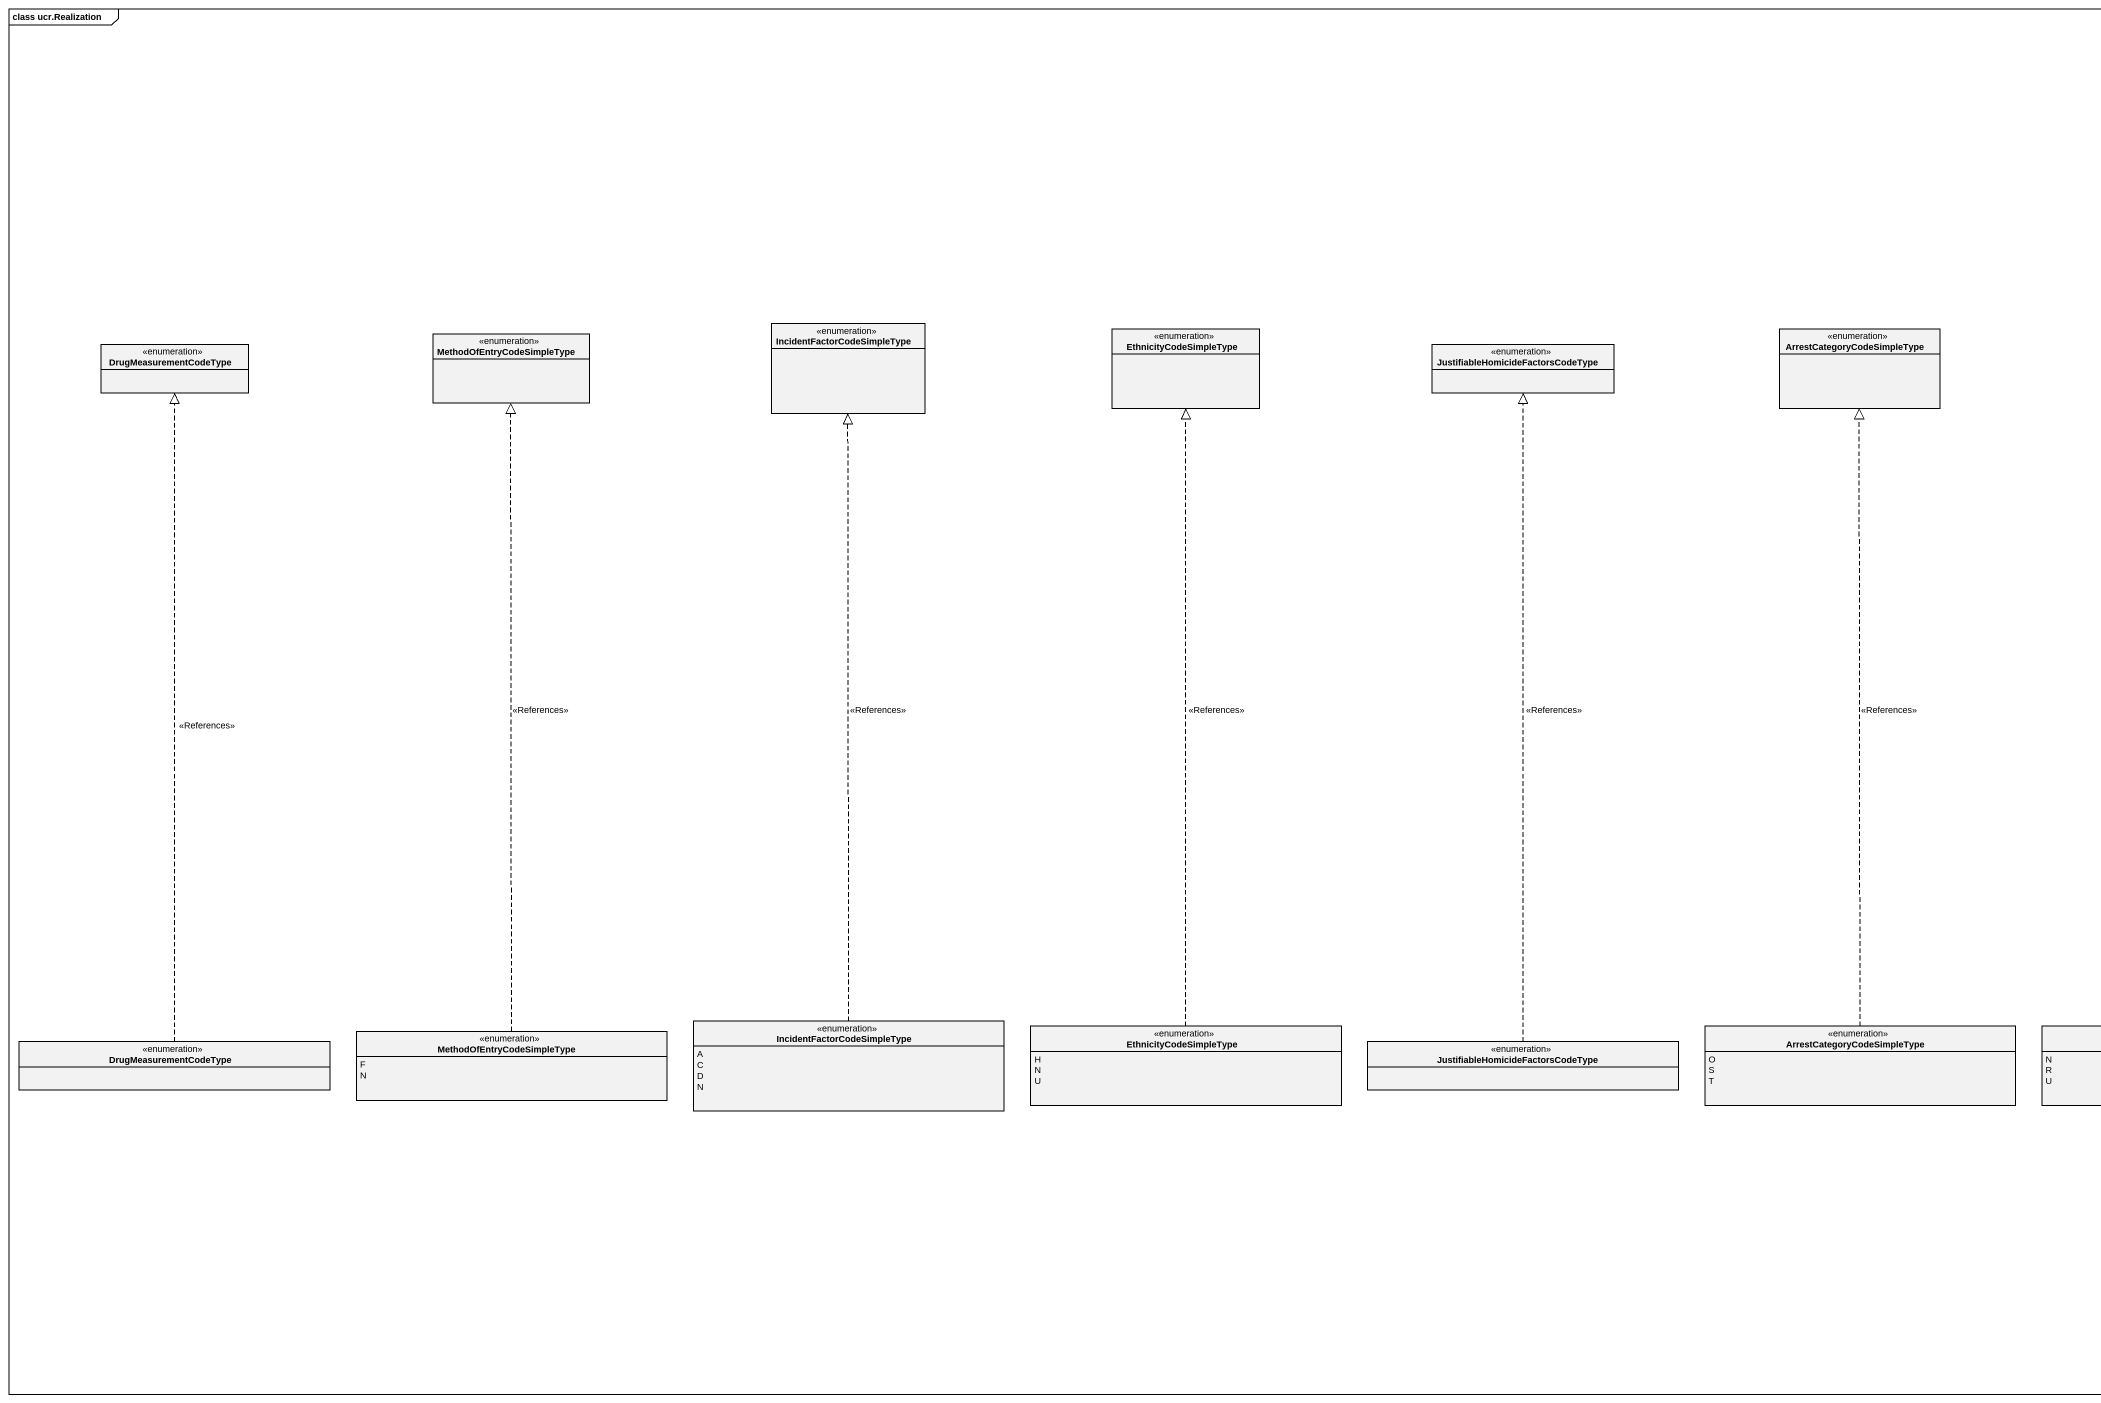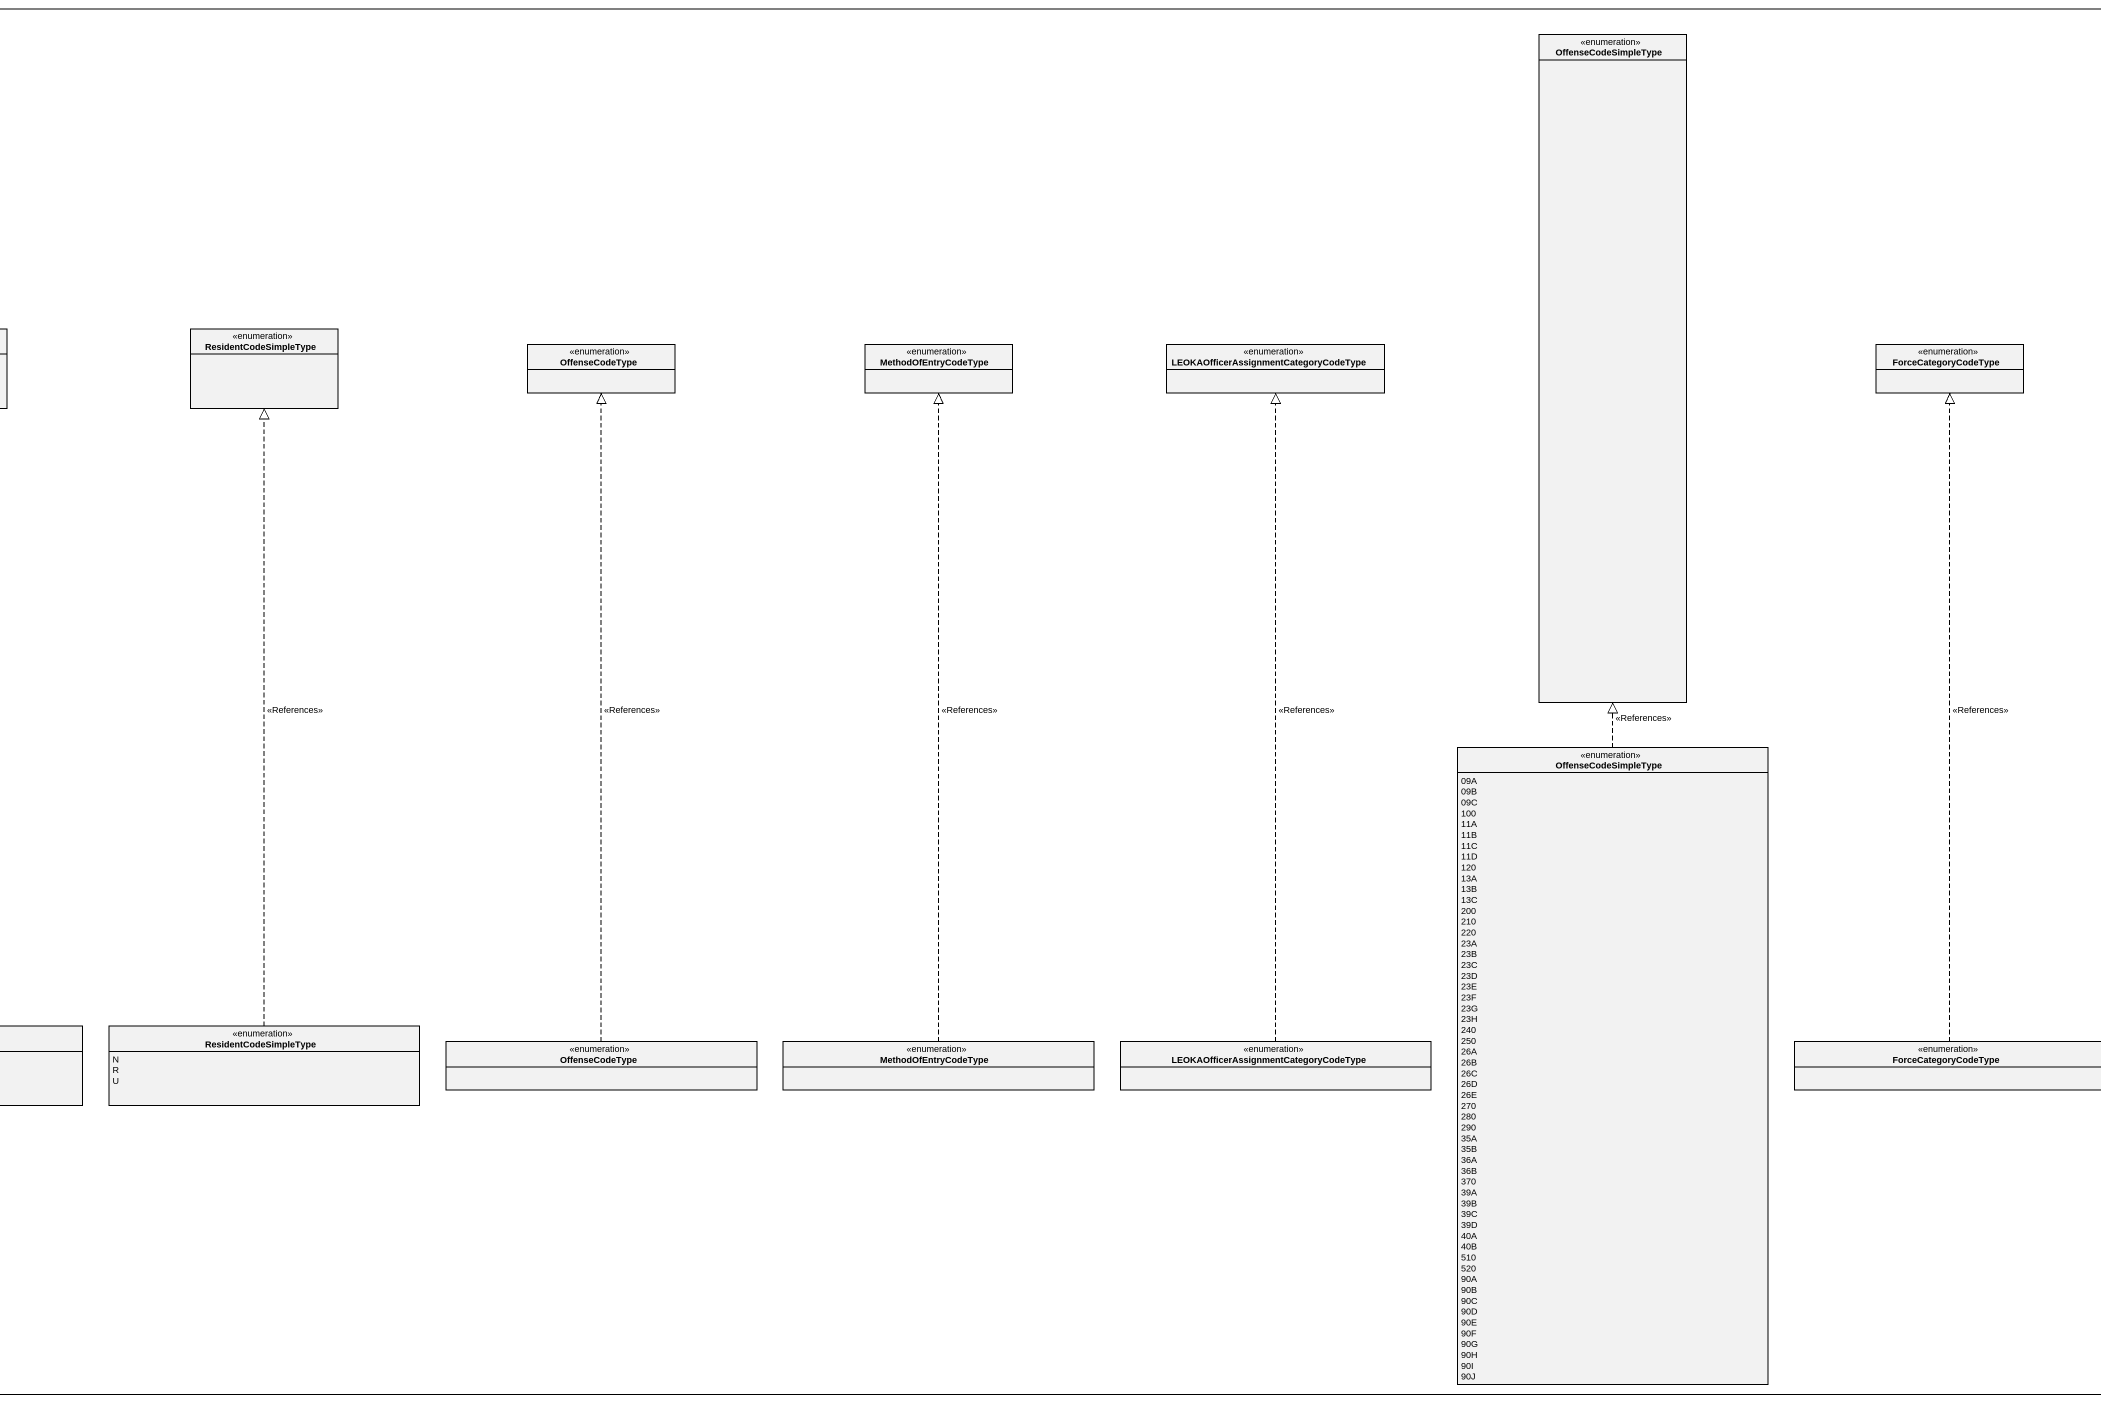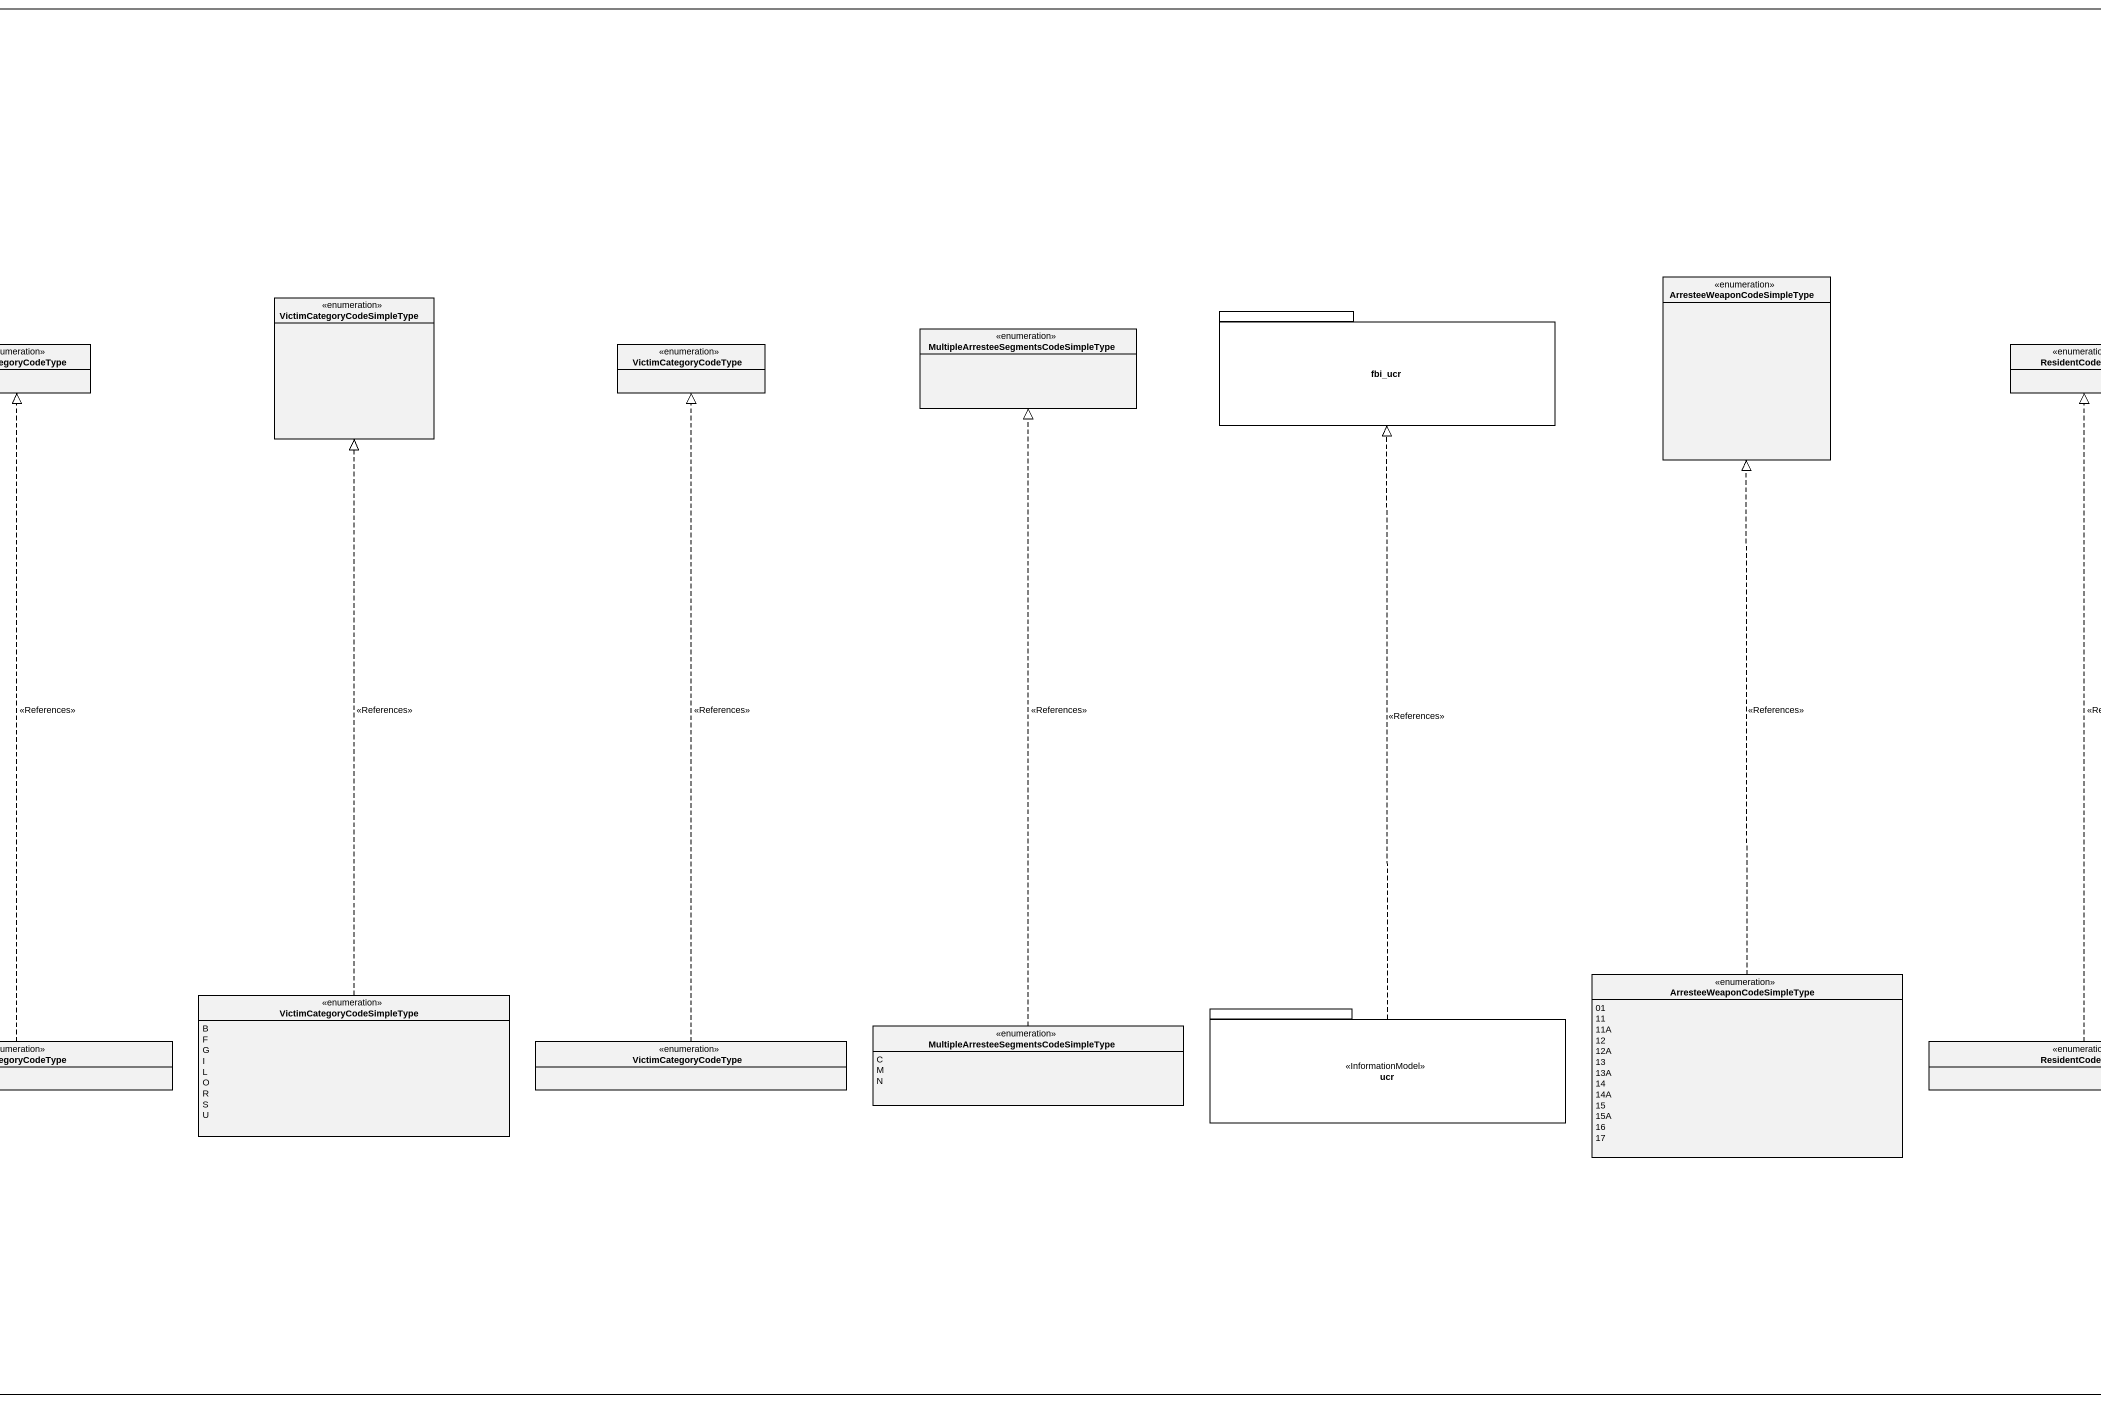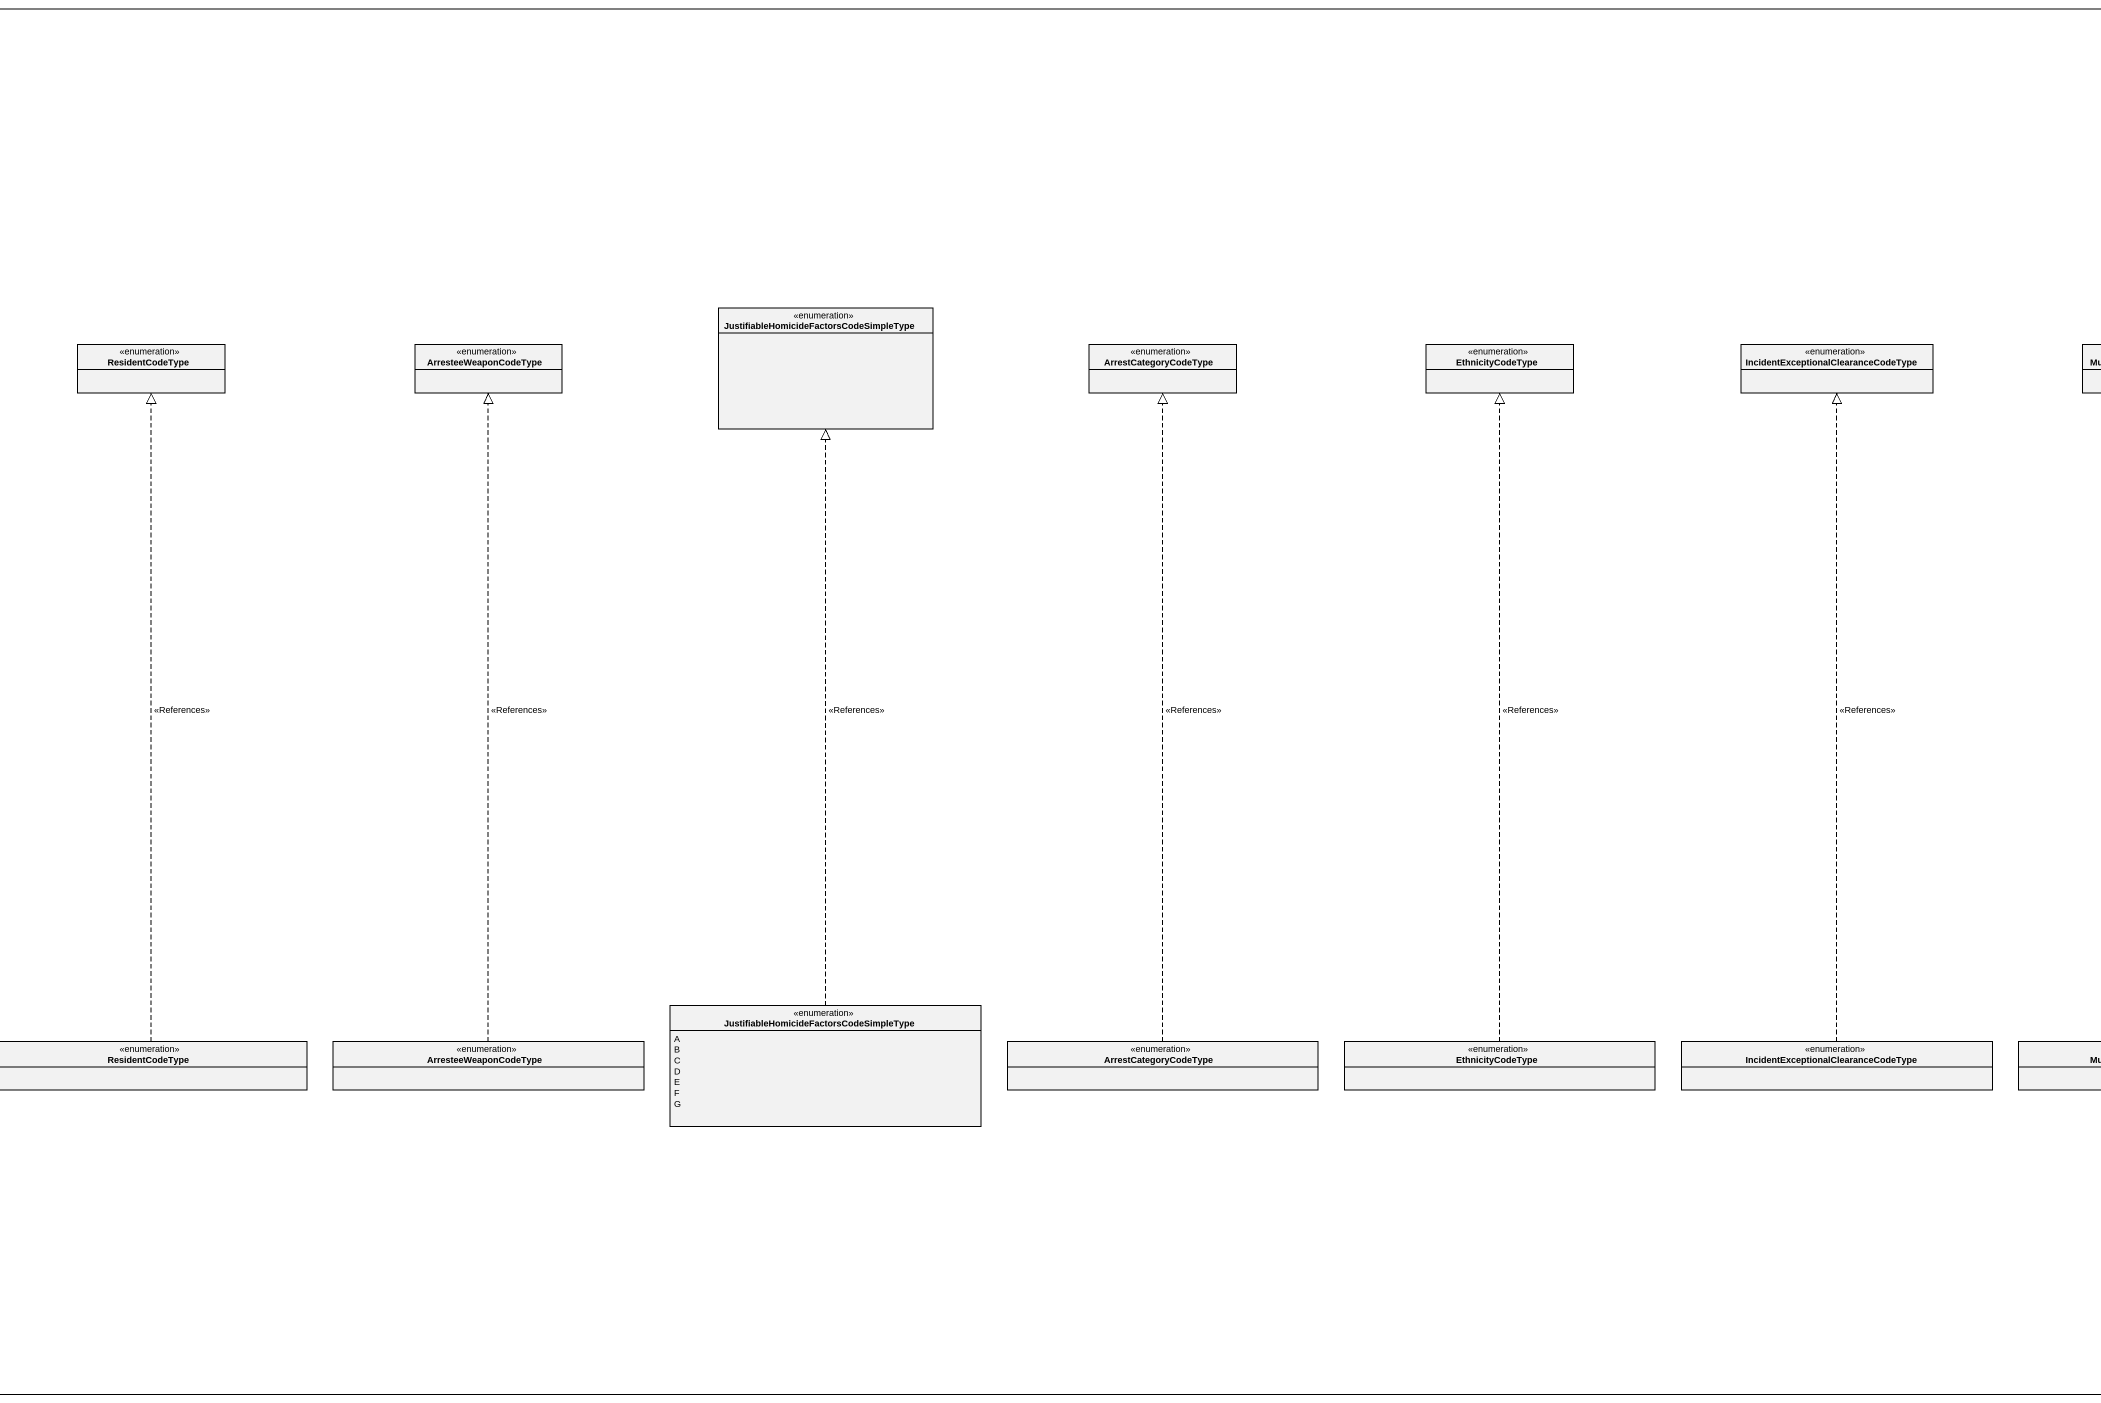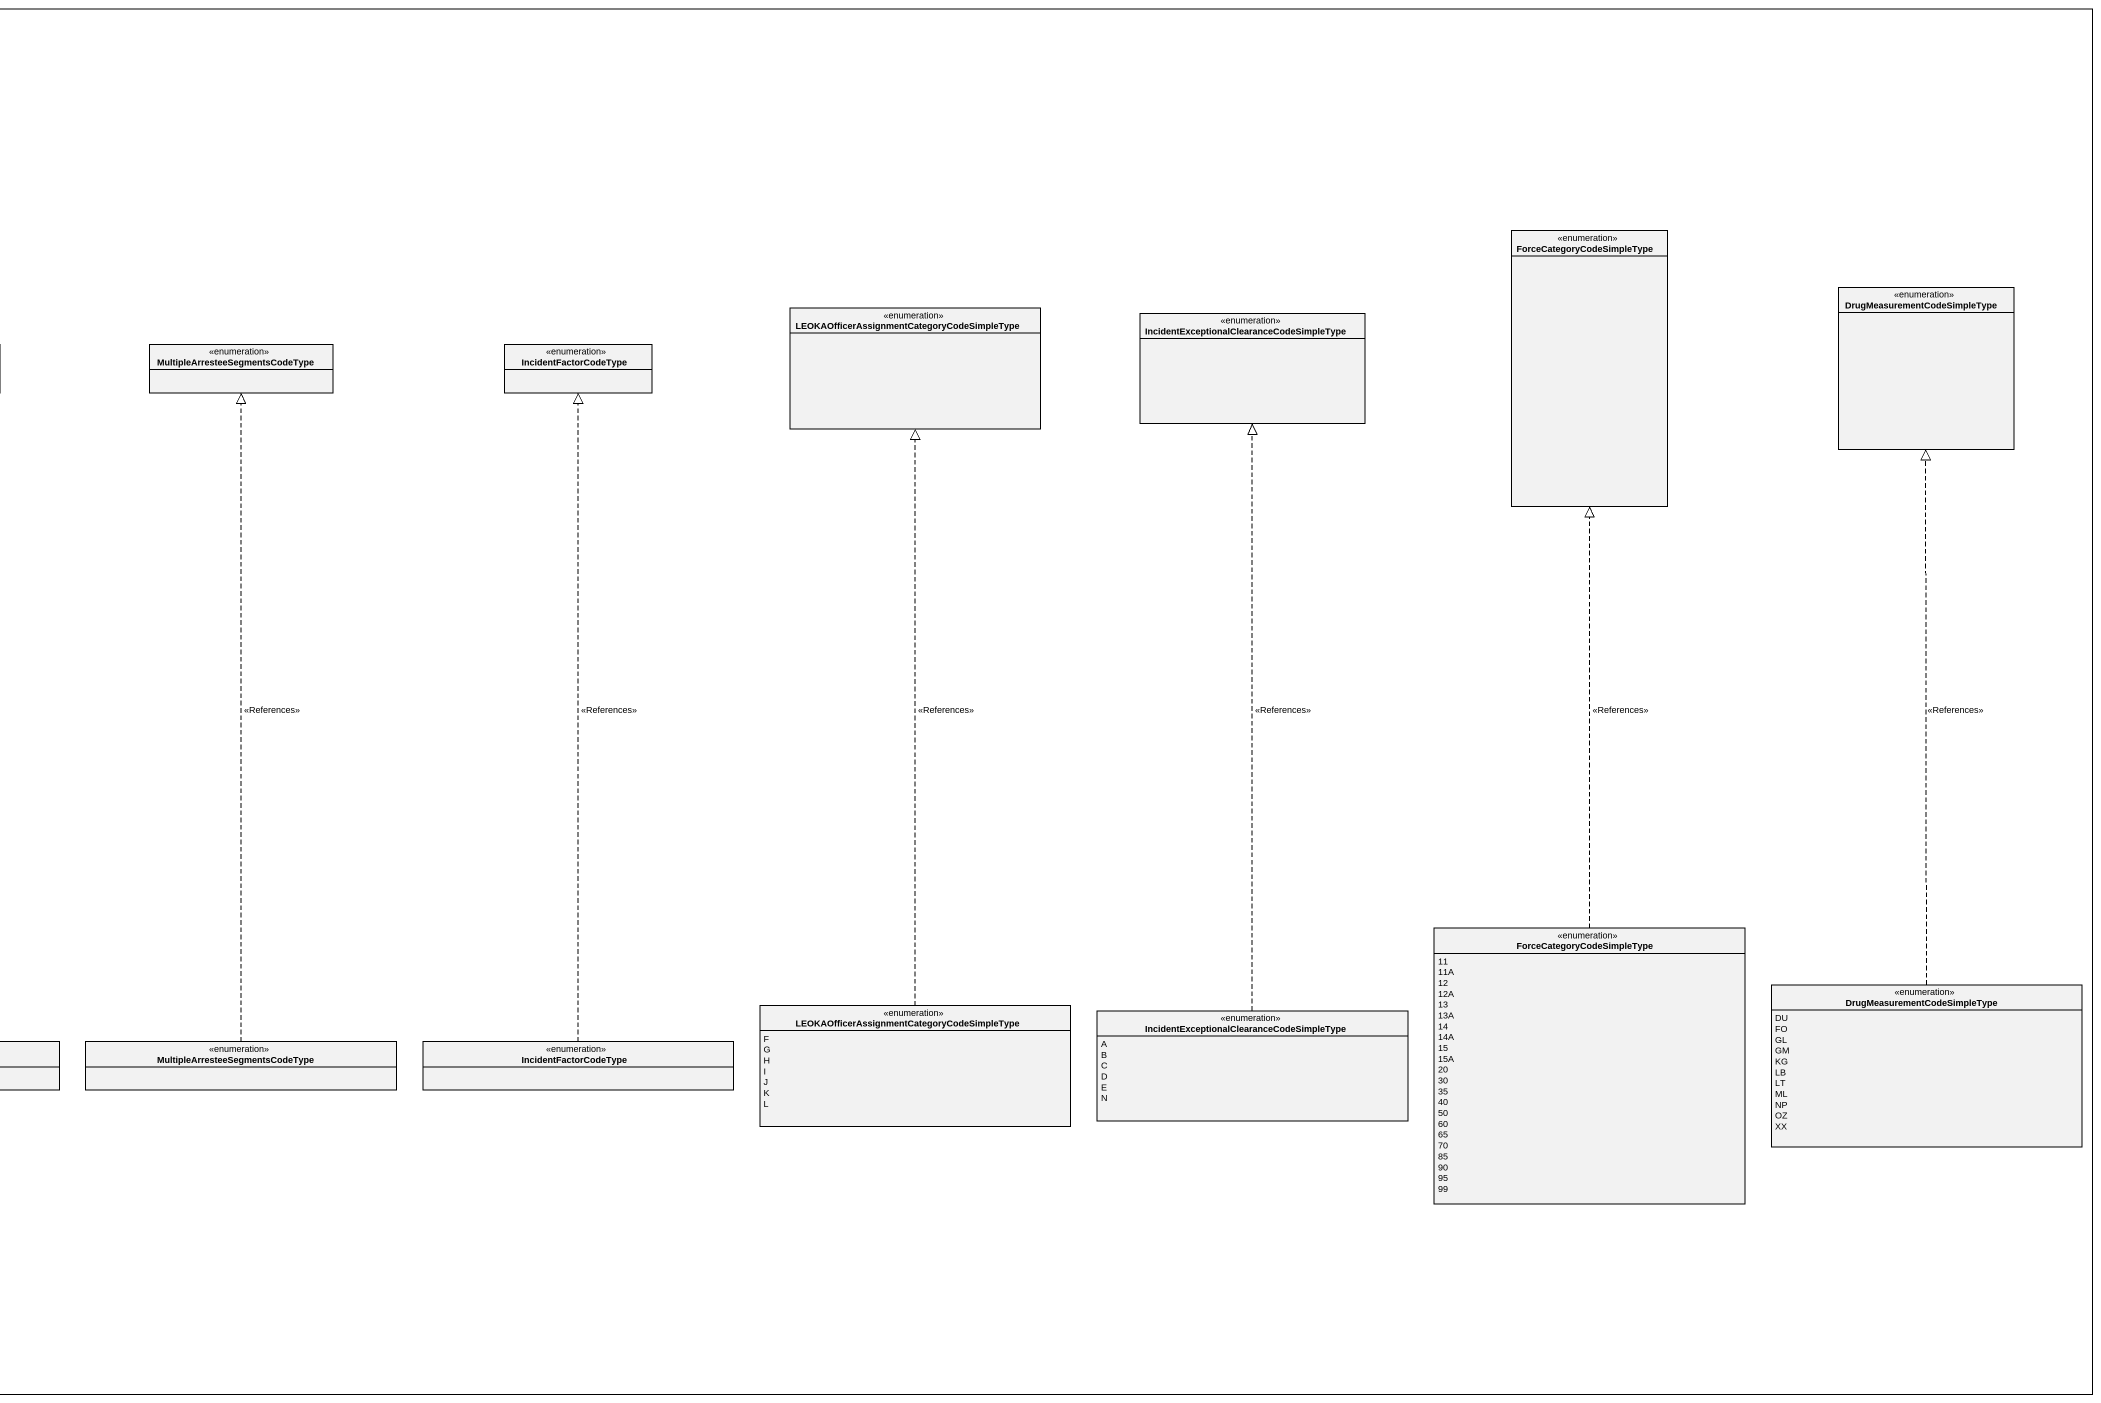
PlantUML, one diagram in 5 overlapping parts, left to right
@startuml
mainframe class ucr.Realization
hide circle
hide empty members
enum OffenseCodeSimpleType
enum ForceCategoryCodeSimpleType
enum VictimCategoryCodeSimpleType
package fbi_ucr {
}
enum ArresteeWeaponCodeSimpleType
enum "JustifiableHomicideFactorsCodeSimpleType" as JustifiableHomicideFactorsCo
enum "LEOKAOfficerAssignmentCategoryCodeSimpleType" as LEOKAOfficerAssignmentCatego
enum "IncidentExceptionalClearanceCodeSimpleType" as IncidentExceptionalClearance
enum "DrugMeasurementCodeSimpleType" as DrugMeasurementCodeSimpleTyp
enum DrugMeasurementCodeType
enum MethodOfEntryCodeSimpleType
enum IncidentFactorCodeSimpleType
enum EthnicityCodeSimpleType
enum "JustifiableHomicideFactorsCodeType" as JustifiableHomicideFactorsCo_2
enum ArrestCategoryCodeSimpleType
enum ResidentCodeSimpleType
enum OffenseCodeType
enum MethodOfEntryCodeType
enum "LEOKAOfficerAssignmentCategoryCodeType" as LEOKAOfficerAssignmentCatego_2
enum ForceCategoryCodeType
enum VictimCategoryCodeType
enum "MultipleArresteeSegmentsCodeSimpleType" as MultipleArresteeSegmentsCode
enum ResidentCodeType
enum ArresteeWeaponCodeType
enum ArrestCategoryCodeType
enum EthnicityCodeType
enum "IncidentExceptionalClearanceCodeType" as IncidentExceptionalClearance_2
enum "MultipleArresteeSegmentsCodeType" as MultipleArresteeSegmentsCode_2
enum IncidentFactorCodeType
enum "OffenseCodeSimpleType" as OffenseCodeSimpleType_2 {
  09A
  09B
  09C
  100
  11A
  11B
  11C
  11D
  120
  13A
  13B
  13C
  200
  210
  220
  23A
  23B
  23C
  23D
  23E
  23F
  23G
  23H
  240
  250
  26A
  26B
  26C
  26D
  26E
  270
  280
  290
  35A
  35B
  36A
  36B
  370
  39A
  39B
  39C
  39D
  40A
  40B
  510
  520
  90A
  90B
  90C
  90D
  90E
  90F
  90G
  90H
  90I
  90J
}
enum "ForceCategoryCodeSimpleType" as ForceCategoryCodeSimpleType_2 {
  11
  11A
  12
  12A
  13
  13A
  14
  14A
  15
  15A
  20
  30
  35
  40
  50
  60
  65
  70
  85
  90
  95
  99
}
enum "VictimCategoryCodeSimpleType" as VictimCategoryCodeSimpleType_2 {
  B
  F
  G
  I
  L
  O
  R
  S
  U
}
package ucr <<InformationModel>> {
}
enum "ArresteeWeaponCodeSimpleType" as ArresteeWeaponCodeSimpleType_2 {
  01
  11
  11A
  12
  12A
  13
  13A
  14
  14A
  15
  15A
  16
  17
}
enum "JustifiableHomicideFactorsCodeSimpleType" as JustifiableHomicideFactorsCo_3 {
  A
  B
  C
  D
  E
  F
  G
}
enum "LEOKAOfficerAssignmentCategoryCodeSimpleType" as LEOKAOfficerAssignmentCatego_3 {
  F
  G
  H
  I
  J
  K
  L
}
enum "IncidentExceptionalClearanceCodeSimpleType" as IncidentExceptionalClearance_3 {
  A
  B
  C
  D
  E
  N
}
enum "DrugMeasurementCodeSimpleType" as DrugMeasurementCodeSimpleTyp_2 {
  DU
  FO
  GL
  GM
  KG
  LB
  LT
  ML
  NP
  OZ
  XX
}
enum "DrugMeasurementCodeType" as DrugMeasurementCodeType_2
enum "MethodOfEntryCodeSimpleType" as MethodOfEntryCodeSimpleType_2 {
  F
  N
}
enum "IncidentFactorCodeSimpleType" as IncidentFactorCodeSimpleType_2 {
  A
  C
  D
  N
}
enum "EthnicityCodeSimpleType" as EthnicityCodeSimpleType_2 {
  H
  N
  U
}
enum "JustifiableHomicideFactorsCodeType" as JustifiableHomicideFactorsCo_4
enum "ArrestCategoryCodeSimpleType" as ArrestCategoryCodeSimpleType_2 {
  O
  S
  T
}
enum "ResidentCodeSimpleType" as ResidentCodeSimpleType_2 {
  N
  R
  U
}
enum "OffenseCodeType" as OffenseCodeType_2
enum "MethodOfEntryCodeType" as MethodOfEntryCodeType_2
enum "LEOKAOfficerAssignmentCategoryCodeType" as LEOKAOfficerAssignmentCatego_4
enum "ForceCategoryCodeType" as ForceCategoryCodeType_2
enum "VictimCategoryCodeType" as VictimCategoryCodeType_2
enum "MultipleArresteeSegmentsCodeSimpleType" as MultipleArresteeSegmentsCode_3 {
  C
  M
  N
}
enum "ResidentCodeType" as ResidentCodeType_2
enum "ArresteeWeaponCodeType" as ArresteeWeaponCodeType_2
enum "ArrestCategoryCodeType" as ArrestCategoryCodeType_2
enum "EthnicityCodeType" as EthnicityCodeType_2
enum "IncidentExceptionalClearanceCodeType" as IncidentExceptionalClearance_4
enum "MultipleArresteeSegmentsCodeType" as MultipleArresteeSegmentsCode_4
enum "IncidentFactorCodeType" as IncidentFactorCodeType_2
OffenseCodeSimpleType_2 .up.|> OffenseCodeSimpleType : <<References>>
ForceCategoryCodeSimpleType_2 .up.|> ForceCategoryCodeSimpleType : <<References>>
VictimCategoryCodeSimpleType_2 .up.|> VictimCategoryCodeSimpleType : <<References>>
ucr .up.|> fbi_ucr : <<References>>
ArresteeWeaponCodeSimpleType_2 .up.|> ArresteeWeaponCodeSimpleType : <<References>>
JustifiableHomicideFactorsCo_3 .up.|> JustifiableHomicideFactorsCo : <<References>>
LEOKAOfficerAssignmentCatego_3 .up.|> LEOKAOfficerAssignmentCatego : <<References>>
IncidentExceptionalClearance_3 .up.|> IncidentExceptionalClearance : <<References>>
DrugMeasurementCodeSimpleTyp_2 .up.|> DrugMeasurementCodeSimpleTyp : <<References>>
DrugMeasurementCodeType_2 .up.|> DrugMeasurementCodeType : <<References>>
MethodOfEntryCodeSimpleType_2 .up.|> MethodOfEntryCodeSimpleType : <<References>>
IncidentFactorCodeSimpleType_2 .up.|> IncidentFactorCodeSimpleType : <<References>>
EthnicityCodeSimpleType_2 .up.|> EthnicityCodeSimpleType : <<References>>
JustifiableHomicideFactorsCo_4 .up.|> JustifiableHomicideFactorsCo_2 : <<References>>
ArrestCategoryCodeSimpleType_2 .up.|> ArrestCategoryCodeSimpleType : <<References>>
ResidentCodeSimpleType_2 .up.|> ResidentCodeSimpleType : <<References>>
OffenseCodeType_2 .up.|> OffenseCodeType : <<References>>
MethodOfEntryCodeType_2 .up.|> MethodOfEntryCodeType : <<References>>
LEOKAOfficerAssignmentCatego_4 .up.|> LEOKAOfficerAssignmentCatego_2 : <<References>>
ForceCategoryCodeType_2 .up.|> ForceCategoryCodeType : <<References>>
VictimCategoryCodeType_2 .up.|> VictimCategoryCodeType : <<References>>
MultipleArresteeSegmentsCode_3 .up.|> MultipleArresteeSegmentsCode : <<References>>
ResidentCodeType_2 .up.|> ResidentCodeType : <<References>>
ArresteeWeaponCodeType_2 .up.|> ArresteeWeaponCodeType : <<References>>
ArrestCategoryCodeType_2 .up.|> ArrestCategoryCodeType : <<References>>
EthnicityCodeType_2 .up.|> EthnicityCodeType : <<References>>
IncidentExceptionalClearance_4 .up.|> IncidentExceptionalClearance_2 : <<References>>
MultipleArresteeSegmentsCode_4 .up.|> MultipleArresteeSegmentsCode_2 : <<References>>
IncidentFactorCodeType_2 .up.|> IncidentFactorCodeType : <<References>>
@enduml
